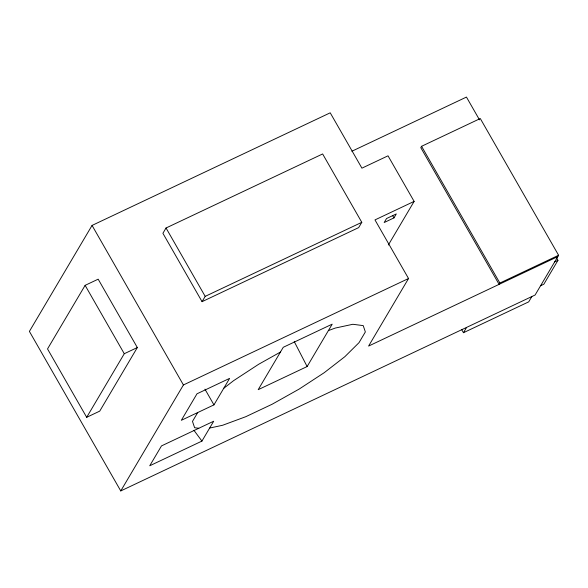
<?xml version="1.0" encoding="UTF-8"?>
<svg xmlns="http://www.w3.org/2000/svg" width="588" height="588" viewBox="0 0 588 588"><rect width="100%" height="100%" fill="white"/><g stroke="black" fill="none" stroke-linecap="round" stroke-linejoin="round"><path stroke-width="0.88" d="M388.337 245.012L414.121 201.397L388.021 155.82L361.921 168.161L330.221 112.815L92.059 225.424L29.4 331.404L120.761 490.929L535.102 295.014L558.6 255.273L480.286 118.533L421.567 146.302L420.78 147.625L499.094 284.364L499.874 283.041L558.6 255.273M85.12 285.349L47.525 348.934L86.686 417.304L99.732 411.13L137.327 347.545L98.174 279.175L85.12 285.349L124.274 353.719L86.686 417.304M166.036 227.997L162.905 233.296L202.059 301.666L358.658 227.622L361.796 222.323L322.636 153.953L166.036 227.997L205.19 296.367L202.059 301.666M120.761 490.929L183.419 384.956L408.535 278.514L374.975 219.912L414.121 201.397M197.708 412.555L192.482 421.398L194.613 427.733L198.788 428.27M213.951 404.875L229.614 378.378L196.987 393.806L181.325 420.302L213.951 404.875L204.947 389.16M201.934 441.096L213.687 421.221L161.487 445.91L149.734 465.777L201.934 441.096L193.915 430.284M393.96 217.898L396.305 213.922L386.522 218.552L384.17 222.529L393.96 217.898L392.666 215.649M307.127 366.544L332.191 324.157L283.254 347.295L258.191 389.682L307.127 366.544L294.243 341.591M408.535 278.514L368.588 346.075L557.814 256.596M461.639 329.53L463.454 332.712L466.593 327.413M531.839 296.558L528.708 301.857L463.454 332.712M556.579 257.97L557.946 260.359L543.849 284.202L540.585 285.746M223.749 388.308L233.612 380.656L258.676 364.266L280.432 352.065M351.889 151.241L466.453 97.071L479.507 119.864M205.19 296.367L361.796 222.323M124.274 353.719L137.327 347.545M554.682 261.895L557.946 260.359M328.376 330.603L335.226 328.075L352.844 324.282L363.222 325.612L365.354 331.941L359.018 342.657L344.847 356.695L324.223 372.689L299.16 389.072L272.119 404.243L245.74 416.716L222.609 425.271L209.644 428.064M421.567 146.302L499.874 283.041M92.059 225.424L183.419 384.956"/></g></svg>
